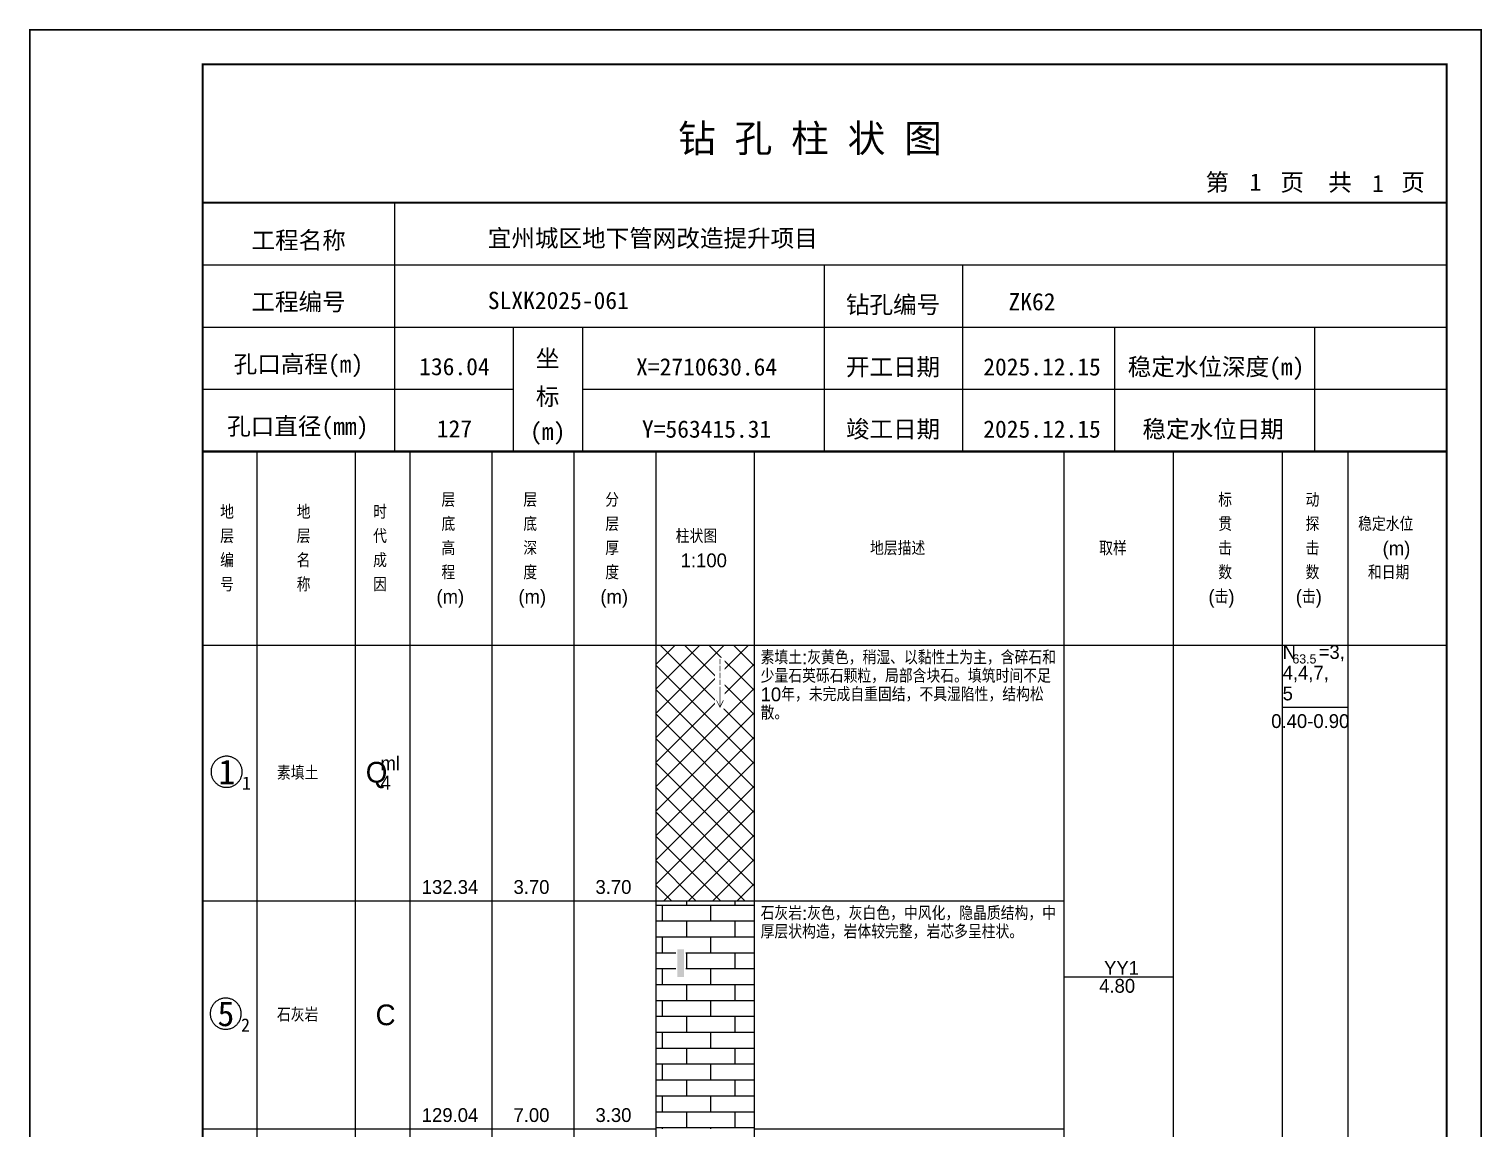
# Model space of a CAD drawing. Header units: millimetres. Extents: x 12489 to 89920, y 4630 to 4927.
# Drawn here: x 51869.3 to 52079.6, y 4767.7 to 4926.8 of the extents above; entities that cross this region are included whole.
import ezdxf
from ezdxf.enums import TextEntityAlignment as Align

# ---------------------------------------------------------------- set-up
doc = ezdxf.new("R2010")
doc.units = ezdxf.units.MM
doc.layers.add('ZZT_TC', color=7, linetype='Continuous')
doc.styles.add('成果图图块', font='', dxfattribs={"height": 2.5})
doc.styles.add('成果图模板', font='')
doc.styles.add('成果图模板标题', font='simhei.ttf')
doc.styles.add('成果图表体', font='Comfont.shx', dxfattribs={"height": 2, "bigfont": 'Hztxt12a.shx'})
doc.styles.get('成果图图块').set_extended_font_data('FangSong_GB2312')
doc.styles.get('成果图模板').set_extended_font_data('FangSong_GB2312')

# ---------------------------------------------------------------- blocks, each defined once
blk = doc.blocks.new('DCBH-1-1-1339', base_point=(0.3, -0.11))
at = {"layer": 'ZZT_TC', "color": 7}
blk.add_polyline3d([(-0.19, 2.31, 0), (-0.3, 2.31, 0), (-0.41, 2.3, 0), (-0.52, 2.29, 0), (-0.63, 2.27, 0), (-0.73, 2.24, 0), (-0.84, 2.21, 0), (-0.95, 2.18, 0), (-1.05, 2.14, 0), (-1.15, 2.09, 0), (-1.25, 2.04, 0), (-1.35, 1.99, 0), (-1.44, 1.93, 0), (-1.53, 1.87, 0), (-1.62, 1.8, 0), (-1.7, 1.73, 0), (-1.78, 1.65, 0), (-1.86, 1.57, 0), (-1.93, 1.49, 0), (-2, 1.4, 0), (-2.06, 1.31, 0), (-2.12, 1.22, 0), (-2.17, 1.12, 0), (-2.22, 1.02, 0), (-2.27, 0.92, 0), (-2.31, 0.82, 0), (-2.34, 0.71, 0), (-2.37, 0.61, 0), (-2.4, 0.5, 0), (-2.41, 0.39, 0), (-2.43, 0.28, 0), (-2.44, 0.17, 0), (-2.44, 0.06, 0), (-2.44, -0.05, 0), (-2.43, -0.16, 0), (-2.41, -0.27, 0), (-2.4, -0.38, 0), (-2.37, -0.49, 0), (-2.34, -0.6, 0), (-2.31, -0.7, 0), (-2.27, -0.8, 0), (-2.22, -0.9, 0), (-2.17, -1, 0), (-2.12, -1.1, 0), (-2.06, -1.19, 0), (-2, -1.28, 0), (-1.93, -1.37, 0), (-1.86, -1.45, 0), (-1.78, -1.53, 0), (-1.7, -1.61, 0), (-1.62, -1.68, 0), (-1.53, -1.75, 0), (-1.44, -1.81, 0), (-1.35, -1.87, 0), (-1.25, -1.93, 0), (-1.15, -1.98, 0), (-1.05, -2.02, 0), (-0.95, -2.06, 0), (-0.84, -2.1, 0), (-0.73, -2.13, 0), (-0.63, -2.15, 0), (-0.52, -2.17, 0), (-0.41, -2.18, 0), (-0.3, -2.19, 0), (-0.19, -2.19, 0), (-0.08, -2.19, 0), (0.03, -2.18, 0), (0.14, -2.17, 0), (0.25, -2.15, 0), (0.36, -2.13, 0), (0.47, -2.1, 0), (0.57, -2.06, 0), (0.67, -2.02, 0), (0.77, -1.98, 0), (0.87, -1.93, 0), (0.97, -1.87, 0), (1.06, -1.81, 0), (1.15, -1.75, 0), (1.24, -1.68, 0), (1.32, -1.61, 0), (1.4, -1.53, 0), (1.48, -1.45, 0), (1.55, -1.37, 0), (1.62, -1.28, 0), (1.68, -1.19, 0), (1.74, -1.1, 0), (1.8, -1, 0), (1.85, -0.9, 0), (1.89, -0.8, 0), (1.93, -0.7, 0), (1.97, -0.6, 0), (2, -0.49, 0), (2.02, -0.38, 0), (2.04, -0.27, 0), (2.05, -0.16, 0), (2.06, -0.05, 0), (2.06, 0.06, 0), (2.06, 0.17, 0), (2.05, 0.28, 0), (2.04, 0.39, 0), (2.02, 0.5, 0), (2, 0.61, 0), (1.97, 0.71, 0), (1.93, 0.82, 0), (1.89, 0.92, 0), (1.85, 1.02, 0), (1.8, 1.12, 0), (1.74, 1.22, 0), (1.68, 1.31, 0), (1.62, 1.4, 0), (1.55, 1.49, 0), (1.48, 1.57, 0), (1.4, 1.65, 0), (1.32, 1.73, 0), (1.24, 1.8, 0), (1.15, 1.87, 0), (1.06, 1.93, 0), (0.97, 1.99, 0), (0.87, 2.04, 0), (0.77, 2.09, 0), (0.67, 2.14, 0), (0.57, 2.18, 0), (0.47, 2.21, 0), (0.36, 2.24, 0), (0.25, 2.27, 0), (0.14, 2.29, 0), (0.03, 2.3, 0), (-0.08, 2.31, 0), (-0.19, 2.31, 0)], dxfattribs=at)
at = {"style": '成果图图块'}
blk.add_text('1', height=3.57, dxfattribs=at).set_placement((-0.16, -1.74), align=Align.CENTER)
blk.add_text('1', height=1.91, dxfattribs=at).set_placement((2.03, -2.53))
blk = doc.blocks.new('DCBH-1-1-1340', base_point=(0.43, -0.11))
at = {"layer": 'ZZT_TC', "color": 7}
blk.add_polyline3d([(-0.19, 2.31, 0), (-0.3, 2.31, 0), (-0.41, 2.3, 0), (-0.52, 2.29, 0), (-0.63, 2.27, 0), (-0.73, 2.24, 0), (-0.84, 2.21, 0), (-0.95, 2.18, 0), (-1.05, 2.14, 0), (-1.15, 2.09, 0), (-1.25, 2.04, 0), (-1.35, 1.99, 0), (-1.44, 1.93, 0), (-1.53, 1.87, 0), (-1.62, 1.8, 0), (-1.7, 1.73, 0), (-1.78, 1.65, 0), (-1.86, 1.57, 0), (-1.93, 1.49, 0), (-2, 1.4, 0), (-2.06, 1.31, 0), (-2.12, 1.22, 0), (-2.17, 1.12, 0), (-2.22, 1.02, 0), (-2.27, 0.92, 0), (-2.31, 0.82, 0), (-2.34, 0.71, 0), (-2.37, 0.61, 0), (-2.4, 0.5, 0), (-2.41, 0.39, 0), (-2.43, 0.28, 0), (-2.44, 0.17, 0), (-2.44, 0.06, 0), (-2.44, -0.05, 0), (-2.43, -0.16, 0), (-2.41, -0.27, 0), (-2.4, -0.38, 0), (-2.37, -0.49, 0), (-2.34, -0.6, 0), (-2.31, -0.7, 0), (-2.27, -0.8, 0), (-2.22, -0.9, 0), (-2.17, -1, 0), (-2.12, -1.1, 0), (-2.06, -1.19, 0), (-2, -1.28, 0), (-1.93, -1.37, 0), (-1.86, -1.45, 0), (-1.78, -1.53, 0), (-1.7, -1.61, 0), (-1.62, -1.68, 0), (-1.53, -1.75, 0), (-1.44, -1.81, 0), (-1.35, -1.87, 0), (-1.25, -1.93, 0), (-1.15, -1.98, 0), (-1.05, -2.02, 0), (-0.95, -2.06, 0), (-0.84, -2.1, 0), (-0.73, -2.13, 0), (-0.63, -2.15, 0), (-0.52, -2.17, 0), (-0.41, -2.18, 0), (-0.3, -2.19, 0), (-0.19, -2.19, 0), (-0.08, -2.19, 0), (0.03, -2.18, 0), (0.14, -2.17, 0), (0.25, -2.15, 0), (0.36, -2.13, 0), (0.47, -2.1, 0), (0.57, -2.06, 0), (0.67, -2.02, 0), (0.77, -1.98, 0), (0.87, -1.93, 0), (0.97, -1.87, 0), (1.06, -1.81, 0), (1.15, -1.75, 0), (1.24, -1.68, 0), (1.32, -1.61, 0), (1.4, -1.53, 0), (1.48, -1.45, 0), (1.55, -1.37, 0), (1.62, -1.28, 0), (1.68, -1.19, 0), (1.74, -1.1, 0), (1.8, -1, 0), (1.85, -0.9, 0), (1.89, -0.8, 0), (1.93, -0.7, 0), (1.97, -0.6, 0), (2, -0.49, 0), (2.02, -0.38, 0), (2.04, -0.27, 0), (2.05, -0.16, 0), (2.06, -0.05, 0), (2.06, 0.06, 0), (2.06, 0.17, 0), (2.05, 0.28, 0), (2.04, 0.39, 0), (2.02, 0.5, 0), (2, 0.61, 0), (1.97, 0.71, 0), (1.93, 0.82, 0), (1.89, 0.92, 0), (1.85, 1.02, 0), (1.8, 1.12, 0), (1.74, 1.22, 0), (1.68, 1.31, 0), (1.62, 1.4, 0), (1.55, 1.49, 0), (1.48, 1.57, 0), (1.4, 1.65, 0), (1.32, 1.73, 0), (1.24, 1.8, 0), (1.15, 1.87, 0), (1.06, 1.93, 0), (0.97, 1.99, 0), (0.87, 2.04, 0), (0.77, 2.09, 0), (0.67, 2.14, 0), (0.57, 2.18, 0), (0.47, 2.21, 0), (0.36, 2.24, 0), (0.25, 2.27, 0), (0.14, 2.29, 0), (0.03, 2.3, 0), (-0.08, 2.31, 0), (-0.19, 2.31, 0)], dxfattribs=at)
at = {"style": '成果图图块'}
blk.add_text('5', height=3.57, dxfattribs=at).set_placement((-0.16, -1.74), align=Align.CENTER)
blk.add_text('2', height=1.91, dxfattribs=at).set_placement((2.03, -2.53))
blk = doc.blocks.new('gkqy3.dwg', base_point=(0, -2))
blk.add_wipeout([(-0.7, -2.2), (0.7, -2.2), (0.7, 2.2), (-0.7, 2.2)])
at = {"color": 7}
blk.add_solid([(-0.5, -2), (0.5, -2), (-0.5, 2), (0.5, 2)], dxfattribs=at)
blk = doc.blocks.new('zztGLdt.dwg', base_point=(0.5, 0))
blk.add_wipeout([(-0.2, -0.2), (1.2, -0.2), (1.2, 3.2), (-0.2, 3.2)])
at = {"color": 7, "const_width": 0.1}
for points in [[(0.5, 3), (0.5, 0)], [(0, 1), (0.5, 0), (1, 1)]]:
    blk.add_lwpolyline(points, dxfattribs=at)
blk = doc.blocks.new('钻孔柱状图路桥昇龙制图梁世成校核莫家里.dwg180', base_point=(25, 236))
for p, q in [((52.82, 236), (52.82, 272)), ((25, 263), (205, 263)), ((115, 236), (115, 263)), ((135, 236), (135, 263)), ((25, 254), (205, 254)), ((70, 236), (70, 254)), ((80, 236), (80, 254)), ((157, 236), (157, 254)), ((185.95, 236), (185.95, 254)), ((25, 245), (70, 245)), ((80, 245), (205, 245))]:
    blk.add_line(p, q)
for points, const_width in [([(0, 0), (210, 0), (210, 297), (0, 297)], 0.25), ([(25, 5), (205, 5), (205, 292), (25, 292)], 0.3)]:
    blk.add_lwpolyline(points, close=True, dxfattribs=dict(const_width=const_width))
at = {"const_width": 0.3}
for points in [[(25, 272), (205, 272)], [(25, 236), (205, 236)]]:
    blk.add_lwpolyline(points, dxfattribs=at)
for s, height, style, p in [('钻 孔 柱 状 图', 4, '成果图模板标题', (93.8, 279.31)), ('第', 2.5, '成果图模板', (170.12, 273.7)), ('页', 2.5, '成果图模板', (180.96, 273.7)), ('共', 2.5, '成果图模板', (187.88, 273.7)), ('页', 2.5, '成果图模板', (198.44, 273.7)), ('工程名称', 2.5, '成果图模板', (32.07, 265.32)), ('宜州城区地下管网改造提升项目', 2.5, '成果图模板', (66.26, 265.61)), ('工程编号', 2.5, '成果图模板', (32.05, 256.41)), ('SLXK2025-061', 2.5, '成果图模板', (66.26, 256.61)), ('钻孔编号', 2.5, '成果图模板', (118.08, 256)), ('ZK62', 2.5, '成果图模板', (141.61, 256.43)), ('孔口高程(m)', 2.5, '成果图模板', (29.48, 247.41)), ('坐', 2.5, '成果图模板', (73.21, 248.24)), ('开工日期', 2.5, '成果图模板', (118.08, 247)), ('稳定水位深度(m)', 2.5, '成果图模板', (158.86, 247)), ('标', 2.5, '成果图模板', (73.21, 242.7)), ('孔口直径(mm)', 2.5, '成果图模板', (28.54, 238.41)), ('(m) ', 2.5, '成果图模板', (72.38, 237.65)), ('竣工日期', 2.5, '成果图模板', (118.08, 238)), ('稳定水位日期', 2.5, '成果图模板', (160.99, 238))]:
    blk.add_text(s, height=height, dxfattribs=dict(style=style)).set_placement(p)
at = {"style": '成果图模板'}
for s, p in [('1', (177.35, 273.74)), ('1', (195.08, 273.53)), ('136.04', (61.43, 247.04)), ('X=2710630.64', (97.92, 247)), ('2025.12.15', (146.46, 247)), ('127', (61.43, 238.04)), ('Y=563415.31', (97.92, 238)), ('2025.12.15', (146.46, 238))]:
    blk.add_text(s, height=2.5, dxfattribs=at).set_placement(p, align=Align.CENTER)

msp = doc.modelspace()

# ---------------------------------------------------------------- hatches: boundary and pattern name
at = {"linetype": 'Continuous'}
h = msp.add_hatch(dxfattribs=at)
h.set_pattern_fill('GKSTT', scale=0.5, style=0, pattern_type=2)
h.set_pattern_definition([(45, (0, 0), (-1.76776695, 1.76776695), []), (135, (0, 0), (-1.76776695, -1.76776695), [])])
h.paths.add_polyline_path([(51960.06, 4800.71), (51974.29, 4800.71), (51974.29, 4837.71), (51960.06, 4837.71)])
h = msp.add_hatch(dxfattribs=at)
h.set_pattern_fill('GKSHY', scale=0.5, style=0, pattern_type=2)
h.set_pattern_definition([(0, (0, 0), (0, 2.3), []), (90, (0, 0), (-3.5, 2.3), [2.3, -2.3])])
h.paths.add_polyline_path([(51960.06, 4767.71), (51974.29, 4767.71), (51974.29, 4800.71), (51960.06, 4800.71)])

# ---------------------------------------------------------------- linework, layer by layer
at = {"color": 0}
for p, q in [((51894.45, 4837.71), (51902.35, 4837.71)), ((51894.45, 4800.71), (51894.45, 4837.71)), ((51902.35, 4800.71), (51902.35, 4837.71)), ((51894.45, 4800.71), (51902.35, 4800.71)), ((51894.45, 4800.71), (51902.35, 4800.71)), ((51894.45, 4767.71), (51894.45, 4800.71)), ((51902.35, 4767.71), (51902.35, 4800.71)), ((51894.45, 4767.71), (51902.35, 4767.71))]:
    msp.add_line(p, q, dxfattribs=at)
for points in [[(51894.45, 4865.71), (51902.35, 4865.71)], [(51894.45, 4837.71), (51894.45, 4865.71)], [(51902.35, 4837.71), (51902.35, 4865.71)], [(51902.35, 4865.71), (51916.58, 4865.71)], [(51902.35, 4837.71), (51902.35, 4865.71)], [(51916.58, 4837.71), (51916.58, 4865.71)], [(51916.58, 4865.71), (51924.49, 4865.71)], [(51916.58, 4837.71), (51916.58, 4865.71)], [(51924.49, 4837.71), (51924.49, 4865.71)], [(51924.49, 4865.71), (51936.35, 4865.71)], [(51924.49, 4837.71), (51924.49, 4865.71)], [(51936.35, 4837.71), (51936.35, 4865.71)], [(51936.35, 4865.71), (51948.2, 4865.71)], [(51936.35, 4837.71), (51936.35, 4865.71)], [(51948.2, 4837.71), (51948.2, 4865.71)], [(51948.2, 4865.71), (51960.06, 4865.71)], [(51948.2, 4837.71), (51948.2, 4865.71)], [(51960.06, 4837.71), (51960.06, 4865.71)], [(51960.06, 4865.71), (51974.29, 4865.71)], [(51960.06, 4837.71), (51960.06, 4865.71)], [(51974.29, 4837.71), (51974.29, 4865.71)], [(51974.29, 4865.71), (52019.11, 4865.71)], [(51974.29, 4837.71), (51974.29, 4865.71)], [(52019.11, 4837.71), (52019.11, 4865.71)], [(52019.11, 4865.71), (52034.92, 4865.71)], [(52019.11, 4837.71), (52019.11, 4865.71)], [(52034.92, 4837.71), (52034.92, 4865.71)], [(52034.92, 4865.71), (52050.73, 4865.71)], [(52034.92, 4837.71), (52034.92, 4865.71)], [(52050.73, 4837.71), (52050.73, 4865.71)], [(52050.73, 4865.71), (52060.22, 4865.71)], [(52050.73, 4837.71), (52050.73, 4865.71)], [(52060.22, 4837.71), (52060.22, 4865.71)], [(52060.22, 4865.71), (52074.45, 4865.71)], [(52060.22, 4837.71), (52060.22, 4865.71)], [(52074.45, 4837.71), (52074.45, 4865.71)], [(51894.45, 4837.71), (51902.35, 4837.71)], [(51894.45, 4643.71), (51894.45, 4837.71)], [(51894.45, 4837.71), (51902.35, 4837.71)], [(51902.35, 4643.71), (51902.35, 4837.71)], [(51902.35, 4837.71), (51916.58, 4837.71)], [(51902.35, 4643.71), (51902.35, 4837.71)], [(51902.35, 4837.71), (51916.58, 4837.71)], [(51902.35, 4837.71), (51916.58, 4837.71)], [(51902.35, 4800.71), (51902.35, 4837.71)], [(51916.58, 4643.71), (51916.58, 4837.71)], [(51916.58, 4800.71), (51916.58, 4837.71)], [(51916.58, 4837.71), (51924.49, 4837.71)], [(51916.58, 4643.71), (51916.58, 4837.71)], [(51916.58, 4837.71), (51924.49, 4837.71)], [(51916.58, 4837.71), (51924.49, 4837.71)], [(51916.58, 4800.71), (51916.58, 4837.71)], [(51924.49, 4643.71), (51924.49, 4837.71)], [(51924.49, 4800.71), (51924.49, 4837.71)], [(51924.49, 4837.71), (51936.35, 4837.71)], [(51924.49, 4643.71), (51924.49, 4837.71)], [(51924.49, 4837.71), (51936.35, 4837.71)], [(51924.49, 4837.71), (51936.35, 4837.71)], [(51924.49, 4800.71), (51924.49, 4837.71)], [(51936.35, 4643.71), (51936.35, 4837.71)], [(51936.35, 4800.71), (51936.35, 4837.71)], [(51936.35, 4837.71), (51948.2, 4837.71)], [(51936.35, 4643.71), (51936.35, 4837.71)], [(51936.35, 4837.71), (51948.2, 4837.71)], [(51936.35, 4837.71), (51948.2, 4837.71)], [(51936.35, 4800.71), (51936.35, 4837.71)], [(51948.2, 4643.71), (51948.2, 4837.71)], [(51948.2, 4800.71), (51948.2, 4837.71)], [(51948.2, 4837.71), (51960.06, 4837.71)], [(51948.2, 4643.71), (51948.2, 4837.71)], [(51948.2, 4837.71), (51960.06, 4837.71)], [(51948.2, 4837.71), (51960.06, 4837.71)], [(51948.2, 4800.71), (51948.2, 4837.71)], [(51960.06, 4643.71), (51960.06, 4837.71)], [(51960.06, 4800.71), (51960.06, 4837.71)], [(51960.06, 4837.71), (51974.29, 4837.71)], [(51960.06, 4643.71), (51960.06, 4837.71)], [(51960.06, 4837.71), (51974.29, 4837.71)], [(51974.29, 4643.71), (51974.29, 4837.71)], [(51974.29, 4837.71), (52019.11, 4837.71)], [(51974.29, 4643.71), (51974.29, 4837.71)], [(51974.29, 4837.71), (52019.11, 4837.71)], [(51974.29, 4837.71), (52019.11, 4837.71)], [(51974.29, 4800.71), (51974.29, 4837.71)], [(52019.11, 4643.71), (52019.11, 4837.71)], [(52019.11, 4800.71), (52019.11, 4837.71)], [(52019.11, 4837.71), (52034.92, 4837.71)], [(52019.11, 4643.71), (52019.11, 4837.71)], [(52019.11, 4837.71), (52034.92, 4837.71)], [(52034.92, 4643.71), (52034.92, 4837.71)], [(52034.92, 4837.71), (52050.73, 4837.71)], [(52034.92, 4643.71), (52034.92, 4837.71)], [(52034.92, 4837.71), (52050.73, 4837.71)], [(52050.73, 4643.71), (52050.73, 4837.71)], [(52050.73, 4837.71), (52060.22, 4837.71)], [(52050.73, 4643.71), (52050.73, 4837.71)], [(52050.73, 4837.71), (52060.22, 4837.71)], [(52050.73, 4837.71), (52060.22, 4837.71)], [(52050.73, 4828.71), (52050.73, 4837.71)], [(52060.22, 4643.71), (52060.22, 4837.71)], [(52060.22, 4828.71), (52060.22, 4837.71)], [(52060.22, 4837.71), (52074.45, 4837.71)], [(52060.22, 4643.71), (52060.22, 4837.71)], [(52060.22, 4837.71), (52074.45, 4837.71)], [(52074.45, 4643.71), (52074.45, 4837.71)], [(52050.73, 4828.71), (52060.22, 4828.71)], [(51902.35, 4800.71), (51916.58, 4800.71)], [(51902.35, 4800.71), (51916.58, 4800.71)], [(51902.35, 4767.71), (51902.35, 4800.71)], [(51916.58, 4767.71), (51916.58, 4800.71)], [(51916.58, 4800.71), (51924.49, 4800.71)], [(51916.58, 4800.71), (51924.49, 4800.71)], [(51916.58, 4767.71), (51916.58, 4800.71)], [(51924.49, 4767.71), (51924.49, 4800.71)], [(51924.49, 4800.71), (51936.35, 4800.71)], [(51924.49, 4800.71), (51936.35, 4800.71)], [(51924.49, 4767.71), (51924.49, 4800.71)], [(51936.35, 4767.71), (51936.35, 4800.71)], [(51936.35, 4800.71), (51948.2, 4800.71)], [(51936.35, 4800.71), (51948.2, 4800.71)], [(51936.35, 4767.71), (51936.35, 4800.71)], [(51948.2, 4767.71), (51948.2, 4800.71)], [(51948.2, 4800.71), (51960.06, 4800.71)], [(51948.2, 4800.71), (51960.06, 4800.71)], [(51948.2, 4767.71), (51948.2, 4800.71)], [(51960.06, 4767.71), (51960.06, 4800.71)], [(51974.29, 4800.71), (52019.11, 4800.71)], [(51974.29, 4800.71), (52019.11, 4800.71)], [(51974.29, 4767.71), (51974.29, 4800.71)], [(52019.11, 4767.71), (52019.11, 4800.71)], [(52019.11, 4789.71), (52034.92, 4789.71)], [(51902.35, 4767.71), (51916.58, 4767.71)], [(51916.58, 4767.71), (51924.49, 4767.71)], [(51924.49, 4767.71), (51936.35, 4767.71)], [(51936.35, 4767.71), (51948.2, 4767.71)], [(51948.2, 4767.71), (51960.06, 4767.71)], [(51974.29, 4767.71), (52019.11, 4767.71)]]:
    msp.add_lwpolyline(points, dxfattribs=at)
at = {"color": 7, "flags": 128}
msp.add_lwpolyline([(51960.06, 4800.71), (51974.29, 4800.71)], dxfattribs=at)

# ---------------------------------------------------------------- block references
for name, p in [('DCBH-1-1-1339', (51898.4, 4819.21)), ('DCBH-1-1-1340', (51898.4, 4784.21))]:
    msp.add_blockref(name, p)

# ---------------------------------------------------------------- texts
at = {"color": 0, "style": '成果图表体'}
for s, height, p in [('层', 2, (51929, 4857.71)), ('层', 2, (51940.85, 4857.71)), ('分', 2, (51952.71, 4857.71)), ('标', 2, (52041.41, 4857.71)), ('动', 2, (52054.05, 4857.71)), ('地', 2, (51896.98, 4855.96)), ('地', 2, (51908.05, 4855.96)), ('时', 2, (51919.11, 4855.96)), ('底', 2, (51929, 4854.21)), ('底', 2, (51940.85, 4854.21)), ('层', 2, (51952.71, 4854.21)), ('贯', 2, (52041.41, 4854.21)), ('探', 2, (52054.05, 4854.21)), ('稳定水位', 2, (52061.65, 4854.21)), ('层', 2, (51896.98, 4852.46)), ('层', 2, (51908.05, 4852.46)), ('代', 2, (51919.11, 4852.46)), ('高', 2, (51929, 4850.71)), ('深', 2, (51940.85, 4850.71)), ('厚', 2, (51952.71, 4850.71)), ('柱状图', 2, (51962.91, 4852.46)), ('地层描述', 2, (51991.02, 4850.71)), ('取样', 2, (52024.18, 4850.71)), ('击', 2, (52041.41, 4850.71)), ('击', 2, (52054.05, 4850.71)), ('(m)', 2, (52065.2, 4850.71)), ('编', 2, (51896.98, 4848.96)), ('名', 2, (51908.05, 4848.96)), ('成', 2, (51919.11, 4848.96)), ('1:100', 2, (51963.62, 4848.96)), ('程', 2, (51929, 4847.21)), ('度', 2, (51940.85, 4847.21)), ('度', 2, (51952.71, 4847.21)), ('数', 2, (52041.41, 4847.21)), ('数', 2, (52054.05, 4847.21)), ('和日期', 2, (52063.07, 4847.21)), ('号', 2, (51896.98, 4845.46)), ('称', 2, (51908.05, 4845.46)), ('因', 2, (51919.11, 4845.46)), ('(m)', 2, (51928.28, 4843.71)), ('(m)', 2, (51940.14, 4843.71)), ('(m)', 2, (51952, 4843.71)), ('(击)', 2, (52039.99, 4843.71)), ('(击)', 2, (52052.63, 4843.71)), ('N', 2, (52050.73, 4835.71)), ('63.5', 1.333, (52052.15, 4835.04)), ('=3,', 2, (52055.94, 4835.71)), ('4,4,7,', 2, (52050.73, 4832.71)), ('5', 2, (52050.73, 4829.71)), ('0.40-0.90', 2, (52049.08, 4825.71)), ('ml', 2, (51920.18, 4819.61)), ('素填土', 2, (51905.2, 4818.21)), ('Q', 3, (51918.05, 4817.81)), ('4', 2, (51920.18, 4816.81)), ('132.34', 2, (51926.15, 4801.71)), ('3.70', 2, (51939.43, 4801.71)), ('3.70', 2, (51951.29, 4801.71)), ('YY1', 2, (52024.89, 4790.01)), ('4.80', 2, (52024.18, 4787.41)), ('石灰岩', 2, (51905.2, 4783.21)), ('C', 3, (51919.47, 4782.71)), ('129.04', 2, (51926.15, 4768.71)), ('7.00', 2, (51939.43, 4768.71)), ('3.30', 2, (51951.29, 4768.71))]:
    msp.add_text(s, height=height, dxfattribs=at).set_placement(p)
at = {"color": 0, "char_height": 2, "width": 43.0292, "attachment_point": 1, "line_spacing_factor": 0.8, "style": '成果图表体'}
for s, insert in [('素填土:灰黄色，稍湿、以黏性土为主，含碎石和少量石英砾石颗粒，局部含块石。填筑时间不足10年，未完成自重固结，不具湿陷性，结构松散。', (51975.19, 4836.91)), ('石灰岩:灰色，灰白色，中风化，隐晶质结构，中厚层状构造，岩体较完整，岩芯多呈柱状。', (51975.19, 4799.91))]:
    msp.add_mtext(s, dxfattribs=dict(at, insert=insert))

# ---------------------------------------------------------------- next in the draw order: block references
for name, p in [('zztGLdt.dwg', (51969.31, 4832.71)), ('gkqy3.dwg', (51963.62, 4789.71))]:
    msp.add_blockref(name, p)

# ---------------------------------------------------------------- next in the draw order: block references
msp.add_blockref('zztGLdt.dwg', (51969.31, 4831.71))

# ---------------------------------------------------------------- next in the draw order: block references
msp.add_blockref('zztGLdt.dwg', (51969.31, 4830.71))

# ---------------------------------------------------------------- next in the draw order: block references
msp.add_blockref('zztGLdt.dwg', (51969.31, 4829.71))

# ---------------------------------------------------------------- next in the draw order: block references
msp.add_blockref('zztGLdt.dwg', (51969.31, 4828.71))

# ---------------------------------------------------------------- next in the draw order: block references
msp.add_blockref('钻孔柱状图路桥昇龙制图梁世成校核莫家里.dwg180', (51894.45, 4865.71))

doc.saveas('drawing.dxf')
